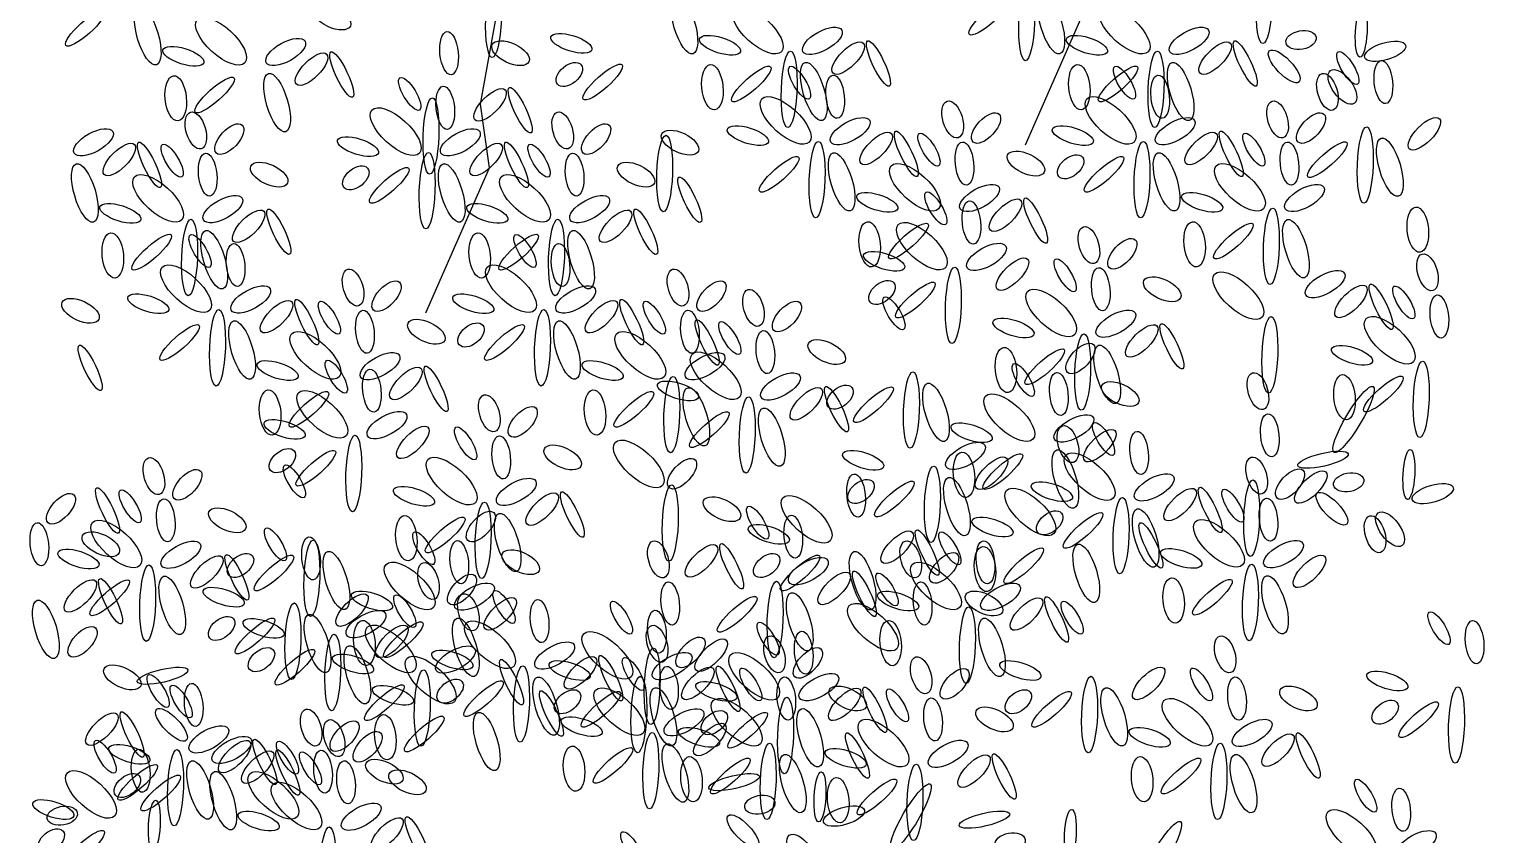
# Model space of a CAD drawing. Header units: millimetres. Extents: x -38686 to 870903, y -23218 to 232707.
# Drawn here: x 62963 to 64306, y 8581 to 9324 of the extents above; entities that cross this region are included whole.
import ezdxf

# ---------------------------------------------------------------- set-up
doc = ezdxf.new("R2010")
doc.units = ezdxf.units.MM
doc.header["$LTSCALE"] = 10
doc.layers.add('40 - Detail Outline', color=142, linetype='Continuous')

msp = doc.modelspace()

# ---------------------------------------------------------------- linework, layer by layer
at = {"layer": '40 - Detail Outline', "color": 250}
for points in [[(63882.283, 9217.711), (63940.921, 9351.672), (63932.544, 9410.281), (63949.298, 9502.379), (63999.558, 9569.36)], [(63329.014, 9062.463), (63387.652, 9196.425), (63379.275, 9255.033), (63396.029, 9347.131), (63446.29, 9414.112)]]:
    msp.add_lwpolyline(points, dxfattribs=at)
for centre, major_axis, ratio in [((64102.557, 9346.349), (1.309, 35.294), 0.20500745), ((63391.428, 9333.488), (1.309, 35.294), 0.20500745), ((63883.405, 9330.51), (1.309, 35.294), 0.20500745), ((63567.525, 9328.432), (-7.957, 26.841), 0.34975758), ((63848.391, 9335.39), (17.903, 15.906), 0.24919164), ((63906.078, 9328.432), (-7.957, 26.841), 0.34975758), ((63014.606, 9325.164), (17.903, 15.906), 0.24919164), ((63072.294, 9318.205), (-7.957, 26.841), 0.34975758), ((63139.927, 9313.235), (-21.881, 19.882), 0.43068734), ((63242.371, 9335.105), (-16.908, 7.953), 0.49064662), ((63635.158, 9323.461), (-21.881, 19.882), 0.43068734), ((63973.711, 9323.461), (-21.881, 19.882), 0.43068734), ((64192.089, 9321.571), (-1.26, -23.09), 0.23152073), ((63694.835, 9313.52), (-17.903, -9.941), 0.43424884), ((64033.387, 9313.52), (-17.903, -9.941), 0.43424884), ((64136.564, 9314.307), (13.888, 2.618), 0.60527555), ((63199.603, 9303.294), (-17.903, -9.941), 0.43424884), ((63350.38, 9302.192), (-1.989, 19.882), 0.42226374), ((63407.072, 9302.192), (-16.908, 7.953), 0.49064662), ((63463.287, 9311.289), (-18.898, 5.965), 0.36538082), ((63600.347, 9309.544), (-18.898, 5.965), 0.36538082), ((63718.705, 9297.614), (13.925, 13.918), 0.40395977), ((63746.554, 9292.644), (-9.946, 20.876), 0.23152073), ((63938.9, 9309.544), (-18.898, 5.965), 0.36538082), ((64057.258, 9297.614), (13.925, 13.918), 0.40395977), ((64085.107, 9292.644), (-9.946, 20.876), 0.23152073), ((64214.162, 9303.876), (-18.888, -5.554), 0.40395977), ((63105.116, 9299.317), (-18.898, 5.965), 0.36538082), ((63223.474, 9287.388), (13.925, 13.918), 0.40395977), ((63251.323, 9282.417), (-9.946, 20.876), 0.23152073), ((63664.205, 9268.875), (1.309, 35.294), 0.20500745), ((64002.758, 9268.875), (1.309, 35.294), 0.20500745), ((64121.018, 9289.948), (13.737, -14.283), 0.36538082), ((64179.715, 9288.398), (-8.951, 14.912), 0.33333377), ((63191.646, 9256.571), (-7.957, 26.841), 0.34975758), ((63461.298, 9282.46), (-10.941, -8.947), 0.60527555), ((63492.13, 9275.501), (17.903, 15.906), 0.24919164), ((63593.385, 9270.773), (-1.989, 20.876), 0.46691768), ((63629.19, 9273.756), (17.903, 15.906), 0.24919164), ((63673.829, 9274.868), (-8.951, 14.912), 0.33333377), ((63686.878, 9266.797), (-7.957, 26.841), 0.34975758), ((63931.938, 9270.773), (-1.989, 20.876), 0.46691768), ((63967.743, 9273.756), (17.903, 15.906), 0.24919164), ((63973.691, 9274.868), (-8.951, 14.912), 0.33333377), ((64025.431, 9266.797), (-7.957, 26.841), 0.34975758), ((64160.905, 9266.454), (-4.973, 16.9), 0.51100826), ((64174.729, 9271.027), (11.039, -15.076), 0.49064662), ((64212.537, 9275.474), (-1.989, 19.882), 0.42226374), ((63098.153, 9260.547), (-1.989, 20.876), 0.46691768), ((63133.959, 9263.529), (17.903, 15.906), 0.24919164), ((63314.019, 9264.642), (-8.951, 14.912), 0.33333377), ((63346.841, 9251.718), (-1.989, 19.882), 0.42226374), ((63388.175, 9254.475), (13.925, 13.918), 0.40395977), ((63416.024, 9249.504), (-9.946, 20.876), 0.23152073), ((63706.651, 9261.945), (-1.989, 19.882), 0.42226374), ((64006.513, 9261.945), (-1.989, 19.882), 0.42226374), ((63333.675, 9225.736), (1.309, 35.294), 0.20500745), ((63660.899, 9240.074), (-21.881, 19.882), 0.43068734), ((63815.063, 9241.069), (-4.973, 16.9), 0.51100826), ((63960.761, 9240.074), (-21.881, 19.882), 0.43068734), ((64114.925, 9241.069), (-4.973, 16.9), 0.51100826), ((63116.701, 9230.842), (-4.973, 16.9), 0.51100826), ((63301.089, 9229.848), (-21.881, 19.882), 0.43068734), ((63455.253, 9230.842), (-4.973, 16.9), 0.51100826), ((63720.576, 9230.133), (-17.903, -9.941), 0.43424884), ((63845.896, 9233.116), (-11.935, -12.923), 0.48303608), ((64020.437, 9230.133), (-17.903, -9.941), 0.43424884), ((64145.758, 9233.116), (-11.935, -12.923), 0.48303608), ((64250.332, 9227.757), (13.925, 13.918), 0.40395977), ((63022.213, 9219.907), (-17.903, -9.941), 0.43424884), ((63147.533, 9222.889), (-11.935, -12.923), 0.48303608), ((63360.766, 9219.907), (-17.903, -9.941), 0.43424884), ((63486.086, 9222.889), (-11.935, -12.923), 0.48303608), ((63563.49, 9219.646), (-16.908, 7.953), 0.49064662), ((63626.088, 9226.157), (-18.898, 5.965), 0.36538082), ((63744.446, 9214.228), (13.925, 13.918), 0.40395977), ((63772.295, 9209.257), (-9.946, 20.876), 0.23152073), ((63793.182, 9213.234), (-8.951, 14.912), 0.33333377), ((63925.949, 9226.157), (-18.898, 5.965), 0.36538082), ((64044.308, 9214.228), (13.925, 13.918), 0.40395977), ((64072.157, 9209.257), (-9.946, 20.876), 0.23152073), ((64093.043, 9213.234), (-8.951, 14.912), 0.33333377), ((64195.833, 9199.018), (1.309, 35.294), 0.20500745), ((63046.083, 9204.001), (13.925, 13.918), 0.40395977), ((63073.932, 9199.031), (-9.946, 20.876), 0.23152073), ((63094.819, 9203.007), (-8.951, 14.912), 0.33333377), ((63266.278, 9215.93), (-18.898, 5.965), 0.36538082), ((63384.636, 9204.001), (13.925, 13.918), 0.40395977), ((63412.485, 9199.031), (-9.946, 20.876), 0.23152073), ((63433.372, 9203.007), (-8.951, 14.912), 0.33333377), ((63549.288, 9191.101), (1.309, 35.294), 0.20500745), ((63689.947, 9185.488), (1.309, 35.294), 0.20500745), ((63826.004, 9200.31), (-1.989, 19.882), 0.42226374), ((63989.808, 9185.488), (1.309, 35.294), 0.20500745), ((64125.865, 9200.31), (-1.989, 19.882), 0.42226374), ((64160.818, 9203.898), (17.903, 15.906), 0.24919164), ((64218.505, 9196.94), (-7.957, 26.841), 0.34975758), ((63127.641, 9190.084), (-1.989, 19.882), 0.42226374), ((63184.334, 9190.084), (-16.908, 7.953), 0.49064662), ((63330.137, 9175.262), (1.309, 35.294), 0.20500745), ((63466.194, 9190.084), (-1.989, 19.882), 0.42226374), ((63522.887, 9190.084), (-16.908, 7.953), 0.49064662), ((63654.932, 9190.369), (17.903, 15.906), 0.24919164), ((63712.619, 9183.41), (-7.957, 26.841), 0.34975758), ((63780.252, 9178.44), (-21.881, 19.882), 0.43068734), ((63882.697, 9200.31), (-16.908, 7.953), 0.49064662), ((63923.96, 9197.328), (-10.941, -8.947), 0.60527555), ((63954.793, 9190.369), (17.903, 15.906), 0.24919164), ((64012.48, 9183.41), (-7.957, 26.841), 0.34975758), ((64080.113, 9178.44), (-21.881, 19.882), 0.43068734), ((63014.256, 9173.184), (-7.957, 26.841), 0.34975758), ((63081.889, 9168.213), (-21.881, 19.882), 0.43068734), ((63264.289, 9187.101), (-10.941, -8.947), 0.60527555), ((63295.122, 9180.143), (17.903, 15.906), 0.24919164), ((63352.809, 9173.184), (-7.957, 26.841), 0.34975758), ((63420.442, 9168.213), (-21.881, 19.882), 0.43068734), ((63572.441, 9166.959), (-9.946, 20.876), 0.23152073), ((63799.578, 9158.851), (-8.951, 14.912), 0.33333377), ((63839.929, 9168.499), (-17.903, -9.941), 0.43424884), ((64139.79, 9168.499), (-17.903, -9.941), 0.43424884), ((63047.078, 9154.296), (-18.898, 5.965), 0.36538082), ((63141.566, 9158.272), (-17.903, -9.941), 0.43424884), ((63385.631, 9154.296), (-18.898, 5.965), 0.36538082), ((63480.119, 9158.272), (-17.903, -9.941), 0.43424884), ((63745.441, 9164.522), (-18.898, 5.965), 0.36538082), ((63832.4, 9145.928), (-1.989, 19.882), 0.42226374), ((63863.799, 9152.593), (13.925, 13.918), 0.40395977), ((63891.648, 9147.622), (-9.946, 20.876), 0.23152073), ((64045.302, 9164.522), (-18.898, 5.965), 0.36538082), ((63110.936, 9113.627), (1.309, 35.294), 0.20500745), ((63165.436, 9142.366), (13.925, 13.918), 0.40395977), ((63193.285, 9137.396), (-9.946, 20.876), 0.23152073), ((63449.489, 9113.627), (1.309, 35.294), 0.20500745), ((63503.989, 9142.366), (13.925, 13.918), 0.40395977), ((63531.838, 9137.396), (-9.946, 20.876), 0.23152073), ((63786.648, 9124.057), (-21.881, 19.882), 0.43068734), ((64109.161, 9123.854), (1.309, 35.294), 0.20500745), ((64131.833, 9121.776), (-7.957, 26.841), 0.34975758), ((64244.365, 9139.281), (-1.989, 20.876), 0.46691768), ((63040.116, 9115.526), (-1.989, 20.876), 0.46691768), ((63075.922, 9118.508), (17.903, 15.906), 0.24919164), ((63120.56, 9119.62), (-8.951, 14.912), 0.33333377), ((63133.609, 9111.549), (-7.957, 26.841), 0.34975758), ((63378.669, 9115.526), (-1.989, 20.876), 0.46691768), ((63414.475, 9118.508), (17.903, 15.906), 0.24919164), ((63420.422, 9119.62), (-8.951, 14.912), 0.33333377), ((63472.162, 9111.549), (-7.957, 26.841), 0.34975758), ((63738.479, 9125.752), (-1.989, 20.876), 0.46691768), ((63774.285, 9128.734), (17.903, 15.906), 0.24919164), ((63940.812, 9125.051), (-4.973, 16.9), 0.51100826), ((64038.34, 9125.752), (-1.989, 20.876), 0.46691768), ((64074.146, 9128.734), (17.903, 15.906), 0.24919164), ((63153.382, 9106.697), (-1.989, 19.882), 0.42226374), ((63453.244, 9106.697), (-1.989, 19.882), 0.42226374), ((63846.324, 9114.116), (-17.903, -9.941), 0.43424884), ((63971.645, 9117.099), (-11.935, -12.923), 0.48303608), ((63107.631, 9084.827), (-21.881, 19.882), 0.43068734), ((63407.492, 9084.827), (-21.881, 19.882), 0.43068734), ((63751.836, 9110.14), (-18.898, 5.965), 0.36538082), ((63870.195, 9098.211), (13.925, 13.918), 0.40395977), ((63918.93, 9097.216), (-8.951, 14.912), 0.33333377), ((64253.239, 9099.908), (-4.973, 16.9), 0.51100826), ((63261.795, 9085.821), (-4.973, 16.9), 0.51100826), ((63561.656, 9085.821), (-4.973, 16.9), 0.51100826), ((63815.695, 9069.471), (1.309, 35.294), 0.20500745), ((63951.752, 9084.293), (-1.989, 19.882), 0.42226374), ((64008.445, 9084.293), (-16.908, 7.953), 0.49064662), ((64078.718, 9078.342), (-21.881, 19.882), 0.43068734), ((64158.751, 9088.973), (-17.903, -9.941), 0.43424884), ((63167.307, 9074.886), (-17.903, -9.941), 0.43424884), ((63292.627, 9077.868), (-11.935, -12.923), 0.48303608), ((63467.168, 9074.886), (-17.903, -9.941), 0.43424884), ((63592.489, 9077.868), (-11.935, -12.923), 0.48303608), ((63631.278, 9067.043), (-4.973, 16.9), 0.51100826), ((63749.847, 9081.311), (-10.941, -8.947), 0.60527555), ((63780.68, 9074.352), (17.903, 15.906), 0.24919164), ((63906, 9062.423), (-21.881, 19.882), 0.43068734), ((64182.622, 9073.068), (13.925, 13.918), 0.40395977), ((64210.471, 9068.097), (-9.946, 20.876), 0.23152073), ((64231.358, 9072.073), (-8.951, 14.912), 0.33333377), ((63010.221, 9064.398), (-16.908, 7.953), 0.49064662), ((63072.819, 9070.909), (-18.898, 5.965), 0.36538082), ((63191.178, 9058.98), (13.925, 13.918), 0.40395977), ((63219.027, 9054.009), (-9.946, 20.876), 0.23152073), ((63239.913, 9057.986), (-8.951, 14.912), 0.33333377), ((63372.681, 9070.909), (-18.898, 5.965), 0.36538082), ((63491.039, 9058.98), (13.925, 13.918), 0.40395977), ((63518.888, 9054.009), (-9.946, 20.876), 0.23152073), ((63539.775, 9057.986), (-8.951, 14.912), 0.33333377), ((63662.11, 9059.09), (-11.935, -12.923), 0.48303608), ((63760.886, 9062.17), (-8.951, 14.912), 0.33333377), ((64264.18, 9059.15), (-1.989, 19.882), 0.42226374), ((63136.678, 9030.241), (1.309, 35.294), 0.20500745), ((63159.35, 9028.162), (-7.957, 26.841), 0.34975758), ((63272.735, 9045.062), (-1.989, 19.882), 0.42226374), ((63329.428, 9045.062), (-16.908, 7.953), 0.49064662), ((63370.691, 9042.08), (-10.941, -8.947), 0.60527555), ((63436.539, 9030.241), (1.309, 35.294), 0.20500745), ((63459.211, 9028.162), (-7.957, 26.841), 0.34975758), ((63572.597, 9045.062), (-1.989, 19.882), 0.42226374), ((63588.509, 9035.231), (-9.946, 20.876), 0.23152073), ((63609.396, 9039.208), (-8.951, 14.912), 0.33333377), ((63871.189, 9048.505), (-18.898, 5.965), 0.36538082), ((63965.677, 9052.482), (-17.903, -9.941), 0.43424884), ((64107.765, 9023.756), (1.309, 35.294), 0.20500745), ((64218.428, 9037.28), (-21.881, 19.882), 0.43068734), ((63101.663, 9035.121), (17.903, 15.906), 0.24919164), ((63226.983, 9023.192), (-21.881, 19.882), 0.43068734), ((63401.524, 9035.121), (17.903, 15.906), 0.24919164), ((63526.845, 9023.192), (-21.881, 19.882), 0.43068734), ((63642.218, 9026.284), (-1.989, 19.882), 0.42226374), ((63935.048, 9007.837), (1.309, 35.294), 0.20500745), ((63989.547, 9036.576), (13.925, 13.918), 0.40395977), ((64017.396, 9031.605), (-9.946, 20.876), 0.23152073), ((63019.172, 9011.711), (-9.946, 20.876), 0.23152073), ((63286.66, 9013.251), (-17.903, -9.941), 0.43424884), ((63586.521, 9013.251), (-17.903, -9.941), 0.43424884), ((63596.466, 9004.414), (-21.881, 19.882), 0.43068734), ((63698.911, 9026.284), (-16.908, 7.953), 0.49064662), ((63864.227, 9009.735), (-1.989, 20.876), 0.46691768), ((63900.033, 9012.717), (17.903, 15.906), 0.24919164), ((63932.953, 9020.418), (-11.935, -12.923), 0.48303608), ((63957.72, 9005.758), (-7.957, 26.841), 0.34975758), ((64183.617, 9023.362), (-18.898, 5.965), 0.36538082), ((63192.172, 9009.274), (-18.898, 5.965), 0.36538082), ((63246.309, 9003.603), (-8.951, 14.912), 0.33333377), ((63310.53, 8997.345), (13.925, 13.918), 0.40395977), ((63338.379, 8992.375), (-9.946, 20.876), 0.23152073), ((63492.033, 9009.274), (-18.898, 5.965), 0.36538082), ((63880.239, 9000.535), (-8.951, 14.912), 0.33333377), ((64247.475, 8982.694), (1.309, 35.294), 0.20500745), ((63279.131, 8990.68), (-1.989, 19.882), 0.42226374), ((63561.655, 8990.497), (-18.898, 5.965), 0.36538082), ((63555.892, 8968.606), (1.309, 35.294), 0.20500745), ((63656.143, 8994.473), (-17.903, -9.941), 0.43424884), ((63777.003, 8972.79), (1.309, 35.294), 0.20500745), ((63913.061, 8987.612), (-1.989, 19.882), 0.42226374), ((64096.771, 8990.221), (-4.973, 16.9), 0.51100826), ((64176.654, 8984.592), (-1.989, 20.876), 0.46691768), ((64212.46, 8987.574), (17.903, 15.906), 0.24919164), ((63185.21, 8970.504), (-1.989, 20.876), 0.46691768), ((63221.016, 8973.486), (17.903, 15.906), 0.24919164), ((63233.379, 8968.81), (-21.881, 19.882), 0.43068734), ((63387.543, 8969.804), (-4.973, 16.9), 0.51100826), ((63485.071, 8970.504), (-1.989, 20.876), 0.46691768), ((63520.877, 8973.486), (17.903, 15.906), 0.24919164), ((63578.564, 8966.528), (-7.957, 26.841), 0.34975758), ((63680.013, 8978.567), (13.925, 13.918), 0.40395977), ((63707.862, 8973.597), (-9.946, 20.876), 0.23152073), ((63711.155, 8984.63), (-10.941, -8.947), 0.60527555), ((63741.988, 8977.671), (17.903, 15.906), 0.24919164), ((63799.675, 8970.712), (-7.957, 26.841), 0.34975758), ((63867.309, 8965.742), (-21.881, 19.882), 0.43068734), ((63969.753, 8987.612), (-16.908, 7.953), 0.49064662), ((64184.98, 8964.044), (-18.044, -30.362), 0.20500745), ((63418.376, 8961.851), (-11.935, -12.923), 0.48303608), ((63625.513, 8949.828), (1.309, 35.294), 0.20500745), ((63648.186, 8947.75), (-7.957, 26.841), 0.34975758), ((63198.568, 8954.892), (-18.898, 5.965), 0.36538082), ((63293.055, 8958.868), (-17.903, -9.941), 0.43424884), ((63590.499, 8954.709), (17.903, 15.906), 0.24919164), ((63832.497, 8951.824), (-18.898, 5.965), 0.36538082), ((63926.985, 8955.801), (-17.903, -9.941), 0.43424884), ((63954.345, 8946.153), (-8.951, 14.912), 0.33333377), ((64107.711, 8949.463), (-1.989, 19.882), 0.42226374), ((63262.426, 8914.224), (1.309, 35.294), 0.20500745), ((63316.926, 8942.963), (13.925, 13.918), 0.40395977), ((63365.662, 8941.969), (-8.951, 14.912), 0.33333377), ((63398.484, 8929.045), (-1.989, 19.882), 0.42226374), ((63525.449, 8923.095), (-21.881, 19.882), 0.43068734), ((63921.466, 8941.358), (-4.973, 16.9), 0.51100826), ((63950.856, 8939.895), (13.925, 13.918), 0.40395977), ((63987.167, 8933.23), (-1.989, 19.882), 0.42226374), ((63196.578, 8926.063), (-10.941, -8.947), 0.60527555), ((63227.411, 8919.104), (17.903, 15.906), 0.24919164), ((63455.176, 8929.045), (-16.908, 7.953), 0.49064662), ((63732.491, 8926.446), (-18.898, 5.965), 0.36538082), ((63826.978, 8930.422), (-17.903, -9.941), 0.43424884), ((63825.535, 8913.054), (-1.989, 20.876), 0.46691768), ((63861.341, 8916.036), (17.903, 15.906), 0.24919164), ((63919.028, 8909.078), (-7.957, 26.841), 0.34975758), ((63941.415, 8911.359), (-21.881, 19.882), 0.43068734), ((64156.794, 8926.928), (-23.332, -5.396), 0.24919164), ((64236.059, 8913.323), (-1.26, -23.09), 0.23152073), ((63078.009, 8911.795), (-4.973, 16.9), 0.51100826), ((63207.617, 8906.922), (-8.951, 14.912), 0.33333377), ((63352.732, 8907.175), (-21.881, 19.882), 0.43068734), ((63565.381, 8914.069), (-11.935, -12.923), 0.48303608), ((63796.349, 8885.778), (1.309, 35.294), 0.20500745), ((63850.849, 8914.517), (13.925, 13.918), 0.40395977), ((64095.579, 8912.353), (-4.973, 16.9), 0.51100826), ((64126.412, 8904.401), (-11.935, -12.923), 0.48303608), ((63108.842, 8903.842), (-11.935, -12.923), 0.48303608), ((63412.408, 8897.234), (-17.903, -9.941), 0.43424884), ((63725.997, 8893.879), (-1.989, 19.882), 0.42226374), ((63730.501, 8897.617), (-10.941, -8.947), 0.60527555), ((63761.334, 8890.658), (17.903, 15.906), 0.24919164), ((63819.021, 8883.699), (-7.957, 26.841), 0.34975758), ((63906.603, 8897.442), (-18.898, 5.965), 0.36538082), ((64001.091, 8901.418), (-17.903, -9.941), 0.43424884), ((64091.006, 8873.006), (1.309, 35.294), 0.20500745), ((64145.506, 8901.746), (13.925, 13.918), 0.40395977), ((64180.534, 8906.059), (13.888, 2.618), 0.60527555), ((62992.214, 8881.741), (-11.935, -12.923), 0.48303608), ((63035.241, 8879.984), (-9.946, 20.876), 0.23152073), ((63056.127, 8883.96), (-8.951, 14.912), 0.33333377), ((63317.92, 8893.257), (-18.898, 5.965), 0.36538082), ((63436.279, 8881.328), (13.925, 13.918), 0.40395977), ((63464.128, 8876.357), (-9.946, 20.876), 0.23152073), ((63554.496, 8868.509), (1.309, 35.294), 0.20500745), ((63602.181, 8881.263), (-16.908, 7.953), 0.49064662), ((63680.245, 8872.008), (-21.881, 19.882), 0.43068734), ((63886.655, 8878.729), (-21.881, 19.882), 0.43068734), ((64024.962, 8885.512), (13.925, 13.918), 0.40395977), ((64052.811, 8880.542), (-9.946, 20.876), 0.23152073), ((64073.697, 8884.518), (-8.951, 14.912), 0.33333377), ((64164.988, 8881.7), (13.737, -14.283), 0.36538082), ((64258.131, 8895.629), (-18.888, -5.554), 0.40395977), ((63088.949, 8871.037), (-1.989, 19.882), 0.42226374), ((63145.642, 8871.037), (-16.908, 7.953), 0.49064662), ((63379.684, 8865.17), (-11.935, -12.923), 0.48303608), ((63381.779, 8852.589), (1.309, 35.294), 0.20500745), ((63635.138, 8868.808), (-8.951, 14.912), 0.33333377), ((63904.614, 8868.613), (-10.941, -8.947), 0.60527555), ((63935.447, 8861.654), (17.903, 15.906), 0.24919164), ((63970.462, 8856.773), (1.309, 35.294), 0.20500745), ((63993.134, 8854.695), (-7.957, 26.841), 0.34975758), ((64106.519, 8871.595), (-1.989, 19.882), 0.42226374), ((64218.699, 8862.779), (11.039, -15.076), 0.49064662), ((62972.321, 8848.936), (-1.989, 19.882), 0.42226374), ((63043.197, 8849.166), (-21.881, 19.882), 0.43068734), ((63310.958, 8854.487), (-1.989, 20.876), 0.46691768), ((63346.764, 8857.469), (17.903, 15.906), 0.24919164), ((63404.451, 8850.511), (-7.957, 26.841), 0.34975758), ((63645.434, 8858.091), (-18.898, 5.965), 0.36538082), ((63667.96, 8855.885), (-1.989, 19.882), 0.42226374), ((63851.843, 8864.811), (-18.898, 5.965), 0.36538082), ((63998.051, 8847.911), (-9.946, 20.876), 0.23152073), ((64060.768, 8849.725), (-21.881, 19.882), 0.43068734), ((64204.874, 8858.206), (-4.973, 16.9), 0.51100826), ((63029.014, 8848.936), (-16.908, 7.953), 0.49064662), ((63102.874, 8839.225), (-17.903, -9.941), 0.43424884), ((63190.182, 8848.794), (-8.951, 14.912), 0.33333377), ((63223.004, 8835.87), (-1.989, 19.882), 0.42226374), ((63223.734, 8817.543), (1.309, 35.294), 0.20500745), ((63326.97, 8845.288), (-8.951, 14.912), 0.33333377), ((63543.502, 8834.973), (-4.973, 16.9), 0.51100826), ((63763.792, 8846.162), (13.925, 13.918), 0.40395977), ((63776.372, 8835.009), (-4.973, 16.9), 0.51100826), ((63791.641, 8841.191), (-9.946, 20.876), 0.23152073), ((63812.528, 8845.167), (-8.951, 14.912), 0.33333377), ((64120.444, 8839.783), (-17.903, -9.941), 0.43424884), ((63008.386, 8835.249), (-18.898, 5.965), 0.36538082), ((63126.744, 8823.319), (13.925, 13.918), 0.40395977), ((63154.593, 8818.349), (-9.946, 20.876), 0.23152073), ((63157.887, 8829.382), (-10.941, -8.947), 0.60527555), ((63188.719, 8822.423), (17.903, 15.906), 0.24919164), ((63246.407, 8815.464), (-7.957, 26.841), 0.34975758), ((63359.792, 8832.364), (-1.989, 19.882), 0.42226374), ((63416.484, 8832.364), (-16.908, 7.953), 0.49064662), ((63583.284, 8833.546), (13.925, 13.918), 0.40395977), ((63611.133, 8828.575), (-9.946, 20.876), 0.23152073), ((63643.445, 8829.262), (-10.941, -8.947), 0.60527555), ((63674.278, 8822.303), (17.903, 15.906), 0.24919164), ((63731.965, 8815.344), (-7.957, 26.841), 0.34975758), ((63807.205, 8827.056), (-11.935, -12.923), 0.48303608), ((63844.881, 8826.041), (-1.989, 20.876), 0.46691768), ((63845.35, 8832.244), (-1.989, 19.882), 0.42226374), ((63880.687, 8829.023), (17.903, 15.906), 0.24919164), ((63938.374, 8822.065), (-7.957, 26.841), 0.34975758), ((64025.956, 8835.807), (-18.898, 5.965), 0.36538082), ((64144.315, 8823.878), (13.925, 13.918), 0.40395977), ((63072.245, 8794.58), (1.309, 35.294), 0.20500745), ((63314.04, 8810.494), (-21.881, 19.882), 0.43068734), ((63331.416, 8814.994), (-4.973, 16.9), 0.51100826), ((63681.884, 8824.073), (-17.903, -9.941), 0.43424884), ((63799.598, 8810.374), (-21.881, 19.882), 0.43068734), ((64089.815, 8795.139), (1.309, 35.294), 0.20500745), ((63010.116, 8801.218), (13.925, 13.918), 0.40395977), ((63037.23, 8799.461), (17.903, 15.906), 0.24919164), ((63037.965, 8796.248), (-9.946, 20.876), 0.23152073), ((63094.917, 8792.502), (-7.957, 26.841), 0.34975758), ((63362.249, 8807.041), (-11.935, -12.923), 0.48303608), ((63373.716, 8800.553), (-17.903, -9.941), 0.43424884), ((63554.442, 8794.215), (-1.989, 19.882), 0.42226374), ((63651.255, 8779.429), (1.309, 35.294), 0.20500745), ((63705.755, 8808.168), (13.925, 13.918), 0.40395977), ((63733.604, 8803.197), (-9.946, 20.876), 0.23152073), ((63754.49, 8807.174), (-8.951, 14.912), 0.33333377), ((63787.312, 8794.25), (-1.989, 19.882), 0.42226374), ((63859.275, 8800.433), (-17.903, -9.941), 0.43424884), ((64018.994, 8797.037), (-1.989, 20.876), 0.46691768), ((64054.8, 8800.019), (17.903, 15.906), 0.24919164), ((64112.487, 8793.06), (-7.957, 26.841), 0.34975758), ((63142.441, 8800.082), (-18.898, 5.965), 0.36538082), ((63260.799, 8788.153), (13.925, 13.918), 0.40395977), ((63279.229, 8796.576), (-18.898, 5.965), 0.36538082), ((63309.535, 8787.159), (-8.951, 14.912), 0.33333377), ((63368.197, 8786.11), (-4.973, 16.9), 0.51100826), ((63397.587, 8784.647), (13.925, 13.918), 0.40395977), ((63401.076, 8790.905), (-8.951, 14.912), 0.33333377), ((63616.24, 8784.309), (17.903, 15.906), 0.24919164), ((63673.927, 8777.35), (-7.957, 26.841), 0.34975758), ((63764.787, 8796.456), (-18.898, 5.965), 0.36538082), ((63844.005, 8794.25), (-16.908, 7.953), 0.49064662), ((63883.145, 8784.527), (13.925, 13.918), 0.40395977), ((63910.994, 8779.556), (-9.946, 20.876), 0.23152073), ((62978.289, 8770.401), (-7.957, 26.841), 0.34975758), ((63206.299, 8759.414), (1.309, 35.294), 0.20500745), ((63228.972, 8757.336), (-7.957, 26.841), 0.34975758), ((63273.709, 8775.175), (-17.903, -9.941), 0.43424884), ((63433.898, 8777.982), (-1.989, 19.882), 0.42226374), ((63509.389, 8781.117), (-8.951, 14.912), 0.33333377), ((63542.211, 8768.194), (-1.989, 19.882), 0.42226374), ((63741.56, 8772.38), (-21.881, 19.882), 0.43068734), ((63828.645, 8755.788), (1.309, 35.294), 0.20500745), ((63925.326, 8781.117), (-8.951, 14.912), 0.33333377), ((64263.879, 8771.449), (-8.951, 14.912), 0.33333377), ((63012.112, 8758.821), (-11.935, -12.923), 0.48303608), ((63140.452, 8771.253), (-10.941, -8.947), 0.60527555), ((63171.285, 8764.294), (17.903, 15.906), 0.24919164), ((63179.222, 8771.198), (-18.898, 5.965), 0.36538082), ((63272.266, 8757.806), (-1.989, 20.876), 0.46691768), ((63296.605, 8752.365), (-21.881, 19.882), 0.43068734), ((63297.58, 8759.269), (13.925, 13.918), 0.40395977), ((63308.072, 8760.788), (17.903, 15.906), 0.24919164), ((63365.759, 8753.83), (-7.957, 26.841), 0.34975758), ((63388.146, 8756.111), (-21.881, 19.882), 0.43068734), ((63542.31, 8757.106), (-4.973, 16.9), 0.51100826), ((63644.81, 8761.781), (-8.951, 14.912), 0.33333377), ((63757.825, 8757.686), (-1.989, 20.876), 0.46691768), ((63851.318, 8753.709), (-7.957, 26.841), 0.34975758), ((64296.701, 8758.525), (-1.989, 19.882), 0.42226374), ((63243.08, 8730.53), (1.309, 35.294), 0.20500745), ((63447.822, 8746.17), (-17.903, -9.941), 0.43424884), ((63496.459, 8746.323), (-21.881, 19.882), 0.43068734), ((63573.143, 8749.153), (-11.935, -12.923), 0.48303608), ((63592.237, 8746.498), (13.925, 13.918), 0.40395977), ((63650.623, 8747.317), (-4.973, 16.9), 0.51100826), ((63677.632, 8748.857), (-1.989, 19.882), 0.42226374), ((64066.56, 8747.317), (-4.973, 16.9), 0.51100826), ((63177.232, 8742.369), (-10.941, -8.947), 0.60527555), ((63208.065, 8735.41), (17.903, 15.906), 0.24919164), ((63261.794, 8738.448), (-18.898, 5.965), 0.36538082), ((63265.752, 8728.452), (-7.957, 26.841), 0.34975758), ((63333.386, 8723.481), (-21.881, 19.882), 0.43068734), ((63353.335, 8742.194), (-18.898, 5.965), 0.36538082), ((63356.282, 8742.424), (-17.903, -9.941), 0.43424884), ((63471.693, 8730.265), (13.925, 13.918), 0.40395977), ((63499.542, 8725.294), (-9.946, 20.876), 0.23152073), ((63520.429, 8729.271), (-8.951, 14.912), 0.33333377), ((63537.738, 8717.759), (1.309, 35.294), 0.20500745), ((63556.136, 8736.382), (-17.903, -9.941), 0.43424884), ((63631.881, 8726.987), (-21.881, 19.882), 0.43068734), ((63681.456, 8739.364), (-11.935, -12.923), 0.48303608), ((63786.045, 8727.981), (-4.973, 16.9), 0.51100826), ((63048.913, 8726.015), (-16.908, 7.953), 0.49064662), ((63085.993, 8727.501), (-23.332, -5.396), 0.24919164), ((63325.652, 8697.779), (1.309, 35.294), 0.20500745), ((63408.001, 8721.548), (-9.946, 20.876), 0.23152073), ((63417.193, 8701.525), (1.309, 35.294), 0.20500745), ((63461.648, 8732.406), (-18.898, 5.965), 0.36538082), ((63553.251, 8716.347), (-1.989, 19.882), 0.42226374), ((63580.006, 8720.476), (13.925, 13.918), 0.40395977), ((63607.855, 8715.506), (-9.946, 20.876), 0.23152073), ((63628.742, 8719.482), (-8.951, 14.912), 0.33333377), ((63816.877, 8720.028), (-11.935, -12.923), 0.48303608), ((63877.585, 8732.406), (-18.898, 5.965), 0.36538082), ((63995.943, 8720.476), (13.925, 13.918), 0.40395977), ((64044.679, 8719.482), (-8.951, 14.912), 0.33333377), ((64216.138, 8722.738), (-18.898, 5.965), 0.36538082), ((63081.869, 8713.56), (-8.951, 14.912), 0.33333377), ((63103.126, 8703.772), (-8.951, 14.912), 0.33333377), ((63114.691, 8700.637), (-1.989, 19.882), 0.42226374), ((63290.637, 8702.66), (17.903, 15.906), 0.24919164), ((63298.575, 8709.563), (-18.898, 5.965), 0.36538082), ((63351.345, 8713.365), (-10.941, -8.947), 0.60527555), ((63382.178, 8706.406), (17.903, 15.906), 0.24919164), ((63439.865, 8699.447), (-7.957, 26.841), 0.34975758), ((63507.499, 8694.477), (-21.881, 19.882), 0.43068734), ((63525.506, 8691.737), (1.309, 35.294), 0.20500745), ((63597.069, 8713.069), (-18.898, 5.965), 0.36538082), ((63661.564, 8706.559), (-1.989, 19.882), 0.42226374), ((63691.557, 8717.046), (-17.903, -9.941), 0.43424884), ((63718.257, 8706.559), (-16.908, 7.953), 0.49064662), ((63941.443, 8691.737), (1.309, 35.294), 0.20500745), ((64077.501, 8706.559), (-1.989, 19.882), 0.42226374), ((64134.193, 8706.559), (-16.908, 7.953), 0.49064662), ((63444.782, 8692.664), (-9.946, 20.876), 0.23152073), ((63459.659, 8703.576), (-10.941, -8.947), 0.60527555), ((63490.492, 8696.618), (17.903, 15.906), 0.24919164), ((63548.179, 8689.659), (-7.957, 26.841), 0.34975758), ((63615.812, 8684.688), (-21.881, 19.882), 0.43068734), ((63660.928, 8672.401), (1.309, 35.294), 0.20500745), ((63715.428, 8701.14), (13.925, 13.918), 0.40395977), ((63743.277, 8696.17), (-9.946, 20.876), 0.23152073), ((63764.163, 8700.146), (-8.951, 14.912), 0.33333377), ((63796.985, 8687.223), (-1.989, 19.882), 0.42226374), ((63875.595, 8703.576), (-10.941, -8.947), 0.60527555), ((63906.428, 8696.618), (17.903, 15.906), 0.24919164), ((63964.115, 8689.659), (-7.957, 26.841), 0.34975758), ((64031.749, 8684.688), (-21.881, 19.882), 0.43068734), ((64214.148, 8693.908), (-10.941, -8.947), 0.60527555), ((64244.981, 8686.95), (17.903, 15.906), 0.24919164), ((64279.996, 8682.069), (1.309, 35.294), 0.20500745), ((63030.015, 8678.298), (13.925, 13.918), 0.40395977), ((63057.864, 8673.327), (-9.946, 20.876), 0.23152073), ((63094.187, 8682.273), (13.737, -14.283), 0.36538082), ((63223.103, 8679.761), (-4.973, 16.9), 0.51100826), ((63291.612, 8670.793), (-1.989, 20.876), 0.46691768), ((63327.418, 8673.776), (17.903, 15.906), 0.24919164), ((63385.105, 8666.817), (-7.957, 26.841), 0.34975758), ((63567.175, 8684.536), (-17.903, -9.941), 0.43424884), ((63595.08, 8684.24), (-10.941, -8.947), 0.60527555), ((63625.913, 8677.282), (17.903, 15.906), 0.24919164), ((63683.6, 8670.323), (-7.957, 26.841), 0.34975758), ((63853.678, 8687.223), (-16.908, 7.953), 0.49064662), ((63128.615, 8668.826), (-17.903, -9.941), 0.43424884), ((63244.36, 8669.973), (-4.973, 16.9), 0.51100826), ((63253.936, 8671.808), (-11.935, -12.923), 0.48303608), ((63472.687, 8680.559), (-18.898, 5.965), 0.36538082), ((63581.001, 8670.771), (-18.898, 5.965), 0.36538082), ((63591.046, 8668.63), (13.925, 13.918), 0.40395977), ((63751.233, 8665.352), (-21.881, 19.882), 0.43068734), ((63996.937, 8670.771), (-18.898, 5.965), 0.36538082), ((64091.425, 8674.747), (-17.903, -9.941), 0.43424884), ((63032.951, 8652.787), (-8.951, 14.912), 0.33333377), ((63055.385, 8655.061), (-18.898, 5.965), 0.36538082), ((63149.872, 8659.037), (-17.903, -9.941), 0.43424884), ((63152.486, 8652.92), (13.925, 13.918), 0.40395977), ((63180.335, 8647.949), (-9.946, 20.876), 0.23152073), ((63201.222, 8651.926), (-8.951, 14.912), 0.33333377), ((63275.193, 8662.02), (-11.935, -12.923), 0.48303608), ((63536.546, 8639.891), (1.309, 35.294), 0.20500745), ((63559.218, 8637.813), (-7.957, 26.841), 0.34975758), ((63644.859, 8630.102), (1.309, 35.294), 0.20500745), ((63727.208, 8653.871), (-9.946, 20.876), 0.23152073), ((63810.91, 8655.411), (-17.903, -9.941), 0.43424884), ((64060.796, 8630.102), (1.309, 35.294), 0.20500745), ((64115.296, 8658.842), (13.925, 13.918), 0.40395977), ((64143.145, 8653.871), (-9.946, 20.876), 0.23152073), ((63065.773, 8639.864), (-1.989, 19.882), 0.42226374), ((63097.986, 8624.181), (1.309, 35.294), 0.20500745), ((63173.743, 8643.132), (13.925, 13.918), 0.40395977), ((63201.592, 8638.161), (-9.946, 20.876), 0.23152073), ((63222.479, 8642.137), (-8.951, 14.912), 0.33333377), ((63234.044, 8639.002), (-1.989, 19.882), 0.42226374), ((63290.736, 8639.002), (-16.908, 7.953), 0.49064662), ((63465.725, 8641.789), (-1.989, 20.876), 0.46691768), ((63501.531, 8644.771), (17.903, 15.906), 0.24919164), ((63574.039, 8632.001), (-1.989, 20.876), 0.46691768), ((63609.845, 8634.983), (17.903, 15.906), 0.24919164), ((63667.532, 8628.024), (-7.957, 26.841), 0.34975758), ((63716.422, 8651.435), (-18.898, 5.965), 0.36538082), ((63834.78, 8639.505), (13.925, 13.918), 0.40395977), ((63862.629, 8634.535), (-9.946, 20.876), 0.23152073), ((63989.975, 8632.001), (-1.989, 20.876), 0.46691768), ((64025.781, 8634.983), (17.903, 15.906), 0.24919164), ((64083.468, 8628.024), (-7.957, 26.841), 0.34975758), ((63020.021, 8617.993), (-21.881, 19.882), 0.43068734), ((63053.395, 8626.232), (-10.941, -8.947), 0.60527555), ((63062.971, 8629.061), (17.903, 15.906), 0.24919164), ((63120.658, 8622.103), (-7.957, 26.841), 0.34975758), ((63141.915, 8612.314), (-7.957, 26.841), 0.34975758), ((63188.292, 8617.132), (-21.881, 19.882), 0.43068734), ((63255.301, 8629.214), (-1.989, 19.882), 0.42226374), ((63311.993, 8629.214), (-16.908, 7.953), 0.49064662), ((63613.368, 8629.333), (-23.332, -5.396), 0.24919164), ((63692.633, 8615.728), (-1.26, -23.09), 0.23152073), ((63780.281, 8610.766), (1.309, 35.294), 0.20500745), ((63084.228, 8619.273), (17.903, 15.906), 0.24919164), ((63209.549, 8607.344), (-21.881, 19.882), 0.43068734), ((63709.46, 8612.665), (-1.989, 20.876), 0.46691768), ((63745.266, 8615.647), (17.903, 15.906), 0.24919164), ((63776.312, 8597.179), (-18.044, -30.362), 0.20500745), ((64196.168, 8616.759), (-8.951, 14.912), 0.33333377), ((62985.21, 8604.076), (-18.898, 5.965), 0.36538082), ((63078.385, 8589.56), (-1.26, -23.09), 0.23152073), ((63269.225, 8597.403), (-17.903, -9.941), 0.43424884), ((63637.108, 8608.464), (13.888, 2.618), 0.60527555), ((64228.99, 8603.836), (-1.989, 19.882), 0.42226374), ((62993.433, 8598.34), (13.888, 2.618), 0.60527555), ((63174.737, 8593.426), (-18.898, 5.965), 0.36538082), ((63293.096, 8581.497), (13.925, 13.918), 0.40395977), ((63320.945, 8576.526), (-9.946, 20.876), 0.23152073), ((63621.562, 8584.105), (13.737, -14.283), 0.36538082), ((63714.705, 8598.033), (-18.888, -5.554), 0.40395977), ((63844.382, 8594.698), (-23.332, -5.396), 0.24919164), ((63923.648, 8581.093), (-1.26, -23.09), 0.23152073), ((64183.238, 8581.966), (-21.881, 19.882), 0.43068734), ((62983.221, 8575.247), (-10.941, -8.947), 0.60527555), ((63014.054, 8568.288), (17.903, 15.906), 0.24919164), ((63238.596, 8552.758), (1.309, 35.294), 0.20500745), ((63519.062, 8568.419), (-8.951, 14.912), 0.33333377), ((64007.327, 8562.544), (-18.044, -30.362), 0.20500745), ((64242.915, 8572.025), (-17.903, -9.941), 0.43424884), ((63675.273, 8565.184), (11.039, -15.076), 0.49064662), ((63868.122, 8573.83), (13.888, 2.618), 0.60527555)]:
    msp.add_ellipse(centre, major_axis=major_axis, ratio=ratio, dxfattribs=at)

doc.saveas('drawing.dxf')
